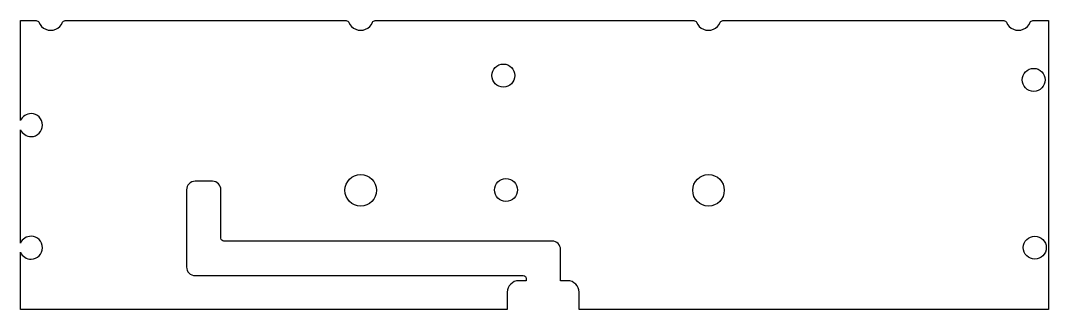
# Model space of a CAD drawing. Header units: millimetres. Extents: x -30 to 328, y 55 to 156.
import ezdxf

# ---------------------------------------------------------------- set-up
doc = ezdxf.new("R2010")
doc.units = ezdxf.units.MM
doc.header["$MEASUREMENT"] = 0
doc.layers.get('0').update_dxf_attribs({"lineweight": 0})

# ---------------------------------------------------------------- blocks, each defined once
blk = doc.blocks.new('Block_0')
at = {"color": 18, "lineweight": 25, "true_color": 0x000000}
blk.add_line((-30.39, 78.1), (-30.39, 117.61), dxfattribs=at)
blk.add_open_spline([(-30.39, 120.79), (-30.39, 120.79), (-30.39, 155.61), (-30.39, 155.61), (-30.39, 155.61), (-24.96, 155.61), (-24.96, 155.61), (-24.56, 155.61), (-24.19, 155.37), (-24.04, 155), (-23.08, 152.71), (-20.44, 151.62), (-18.15, 152.58), (-17.06, 153.04), (-16.19, 153.91), (-15.74, 155), (-15.58, 155.37), (-15.22, 155.61), (-14.81, 155.61), (-14.81, 155.61), (83.04, 155.61), (83.04, 155.61), (83.44, 155.61), (83.81, 155.37), (83.96, 155), (84.92, 152.71), (87.56, 151.62), (89.85, 152.58), (90.94, 153.04), (91.81, 153.91), (92.27, 155), (92.42, 155.37), (92.78, 155.61), (93.19, 155.61), (93.19, 155.61), (204.21, 155.61), (204.21, 155.61), (204.61, 155.61), (204.97, 155.37), (205.13, 155), (206.09, 152.71), (208.72, 151.62), (211.02, 152.58), (212.11, 153.04), (212.98, 153.91), (213.43, 155), (213.59, 155.37), (213.95, 155.61), (214.35, 155.61), (214.35, 155.61), (312.2, 155.61), (312.2, 155.61), (312.61, 155.61), (312.97, 155.37), (313.13, 155), (314.09, 152.71), (316.72, 151.62), (319.02, 152.58), (320.11, 153.04), (320.97, 153.91), (321.43, 155), (321.59, 155.37), (321.95, 155.61), (322.35, 155.61), (322.35, 155.61), (327.78, 155.61), (327.78, 155.61), (327.78, 155.61), (327.78, 54.99), (327.78, 54.99), (327.78, 54.99), (164.21, 54.99), (164.21, 54.99), (164.21, 54.99), (164.21, 61), (164.21, 61), (164.21, 63.2), (162.43, 65), (160.21, 65), (160.21, 65), (157.79, 65), (157.79, 65), (157.79, 65), (157.79, 75.8), (157.79, 75.8), (157.79, 77.45), (156.45, 78.8), (154.8, 78.8), (154.8, 78.8), (40.44, 78.8), (40.44, 78.8), (39.89, 78.8), (39.44, 79.24), (39.44, 79.8), (39.44, 79.8), (39.44, 96.62), (39.44, 96.62), (39.44, 98.27), (38.09, 99.62), (36.44, 99.62), (36.44, 99.62), (30.44, 99.62), (30.44, 99.62), (28.78, 99.62), (27.44, 98.27), (27.44, 96.62), (27.44, 96.62), (27.44, 69.8), (27.44, 69.8), (27.44, 68.14), (28.78, 66.79), (30.44, 66.79), (30.44, 66.79), (144.79, 66.79), (144.79, 66.79), (145.35, 66.79), (145.8, 66.35), (145.8, 65.8), (145.8, 65.8), (145.8, 65), (145.8, 65), (145.8, 65), (143.22, 65), (143.22, 65), (141.01, 65), (139.22, 63.2), (139.22, 61), (139.22, 61), (139.22, 54.99), (139.22, 54.99), (139.22, 54.99), (-30.39, 54.99), (-30.39, 54.99), (-30.39, 54.99), (-30.39, 74.9), (-30.39, 74.9)], degree=3, knots=[0, 0, 0, 0, 1, 1, 1, 2, 2, 2, 3, 3, 3, 4, 4, 4, 5, 5, 5, 6, 6, 6, 7, 7, 7, 8, 8, 8, 9, 9, 9, 10, 10, 10, 11, 11, 11, 12, 12, 12, 13, 13, 13, 14, 14, 14, 15, 15, 15, 16, 16, 16, 17, 17, 17, 18, 18, 18, 19, 19, 19, 20, 20, 20, 21, 21, 21, 22, 22, 22, 23, 23, 23, 24, 24, 24, 25, 25, 25, 26, 26, 26, 27, 27, 27, 28, 28, 28, 29, 29, 29, 30, 30, 30, 31, 31, 31, 32, 32, 32, 33, 33, 33, 34, 34, 34, 35, 35, 35, 36, 36, 36, 37, 37, 37, 38, 38, 38, 39, 39, 39, 40, 40, 40, 41, 41, 41, 42, 42, 42, 43, 43, 43, 44, 44, 44, 45, 45, 45, 45], dxfattribs=at)

msp = doc.modelspace()

# ---------------------------------------------------------------- linework, layer by layer
at = {"color": 18, "lineweight": 25, "true_color": 0x000000}
for centre, radius in [((137.85, 136.46), 4), ((322.64, 134.96), 4), ((88.16, 96.5), 5.5), ((138.75, 96.6), 4), ((209.33, 96.5), 5.5), ((323.03, 76.52), 4)]:
    msp.add_circle(centre, radius, dxfattribs=at)
for points in [[(-30.39, 117.61), (-29.77, 116.19), (-28.36, 115.2), (-26.72, 115.2), (-24.51, 115.2), (-22.72, 116.99), (-22.72, 119.2), (-22.72, 121.41), (-24.51, 123.2), (-26.72, 123.2), (-28.36, 123.2), (-29.77, 122.21), (-30.39, 120.79)], [(-30.39, 74.9), (-29.77, 73.49), (-28.36, 72.5), (-26.72, 72.5), (-24.51, 72.5), (-22.72, 74.29), (-22.72, 76.5), (-22.72, 78.71), (-24.51, 80.5), (-26.72, 80.5), (-28.36, 80.5), (-29.77, 79.52), (-30.39, 78.1)]]:
    msp.add_open_spline(points, degree=3, knots=[0, 0, 0, 0, 1, 1, 1, 2, 2, 2, 3, 3, 3, 4, 4, 4, 4], dxfattribs=at)

# ---------------------------------------------------------------- block references
msp.add_blockref('Block_0', (0, 0))

doc.saveas('drawing.dxf')
